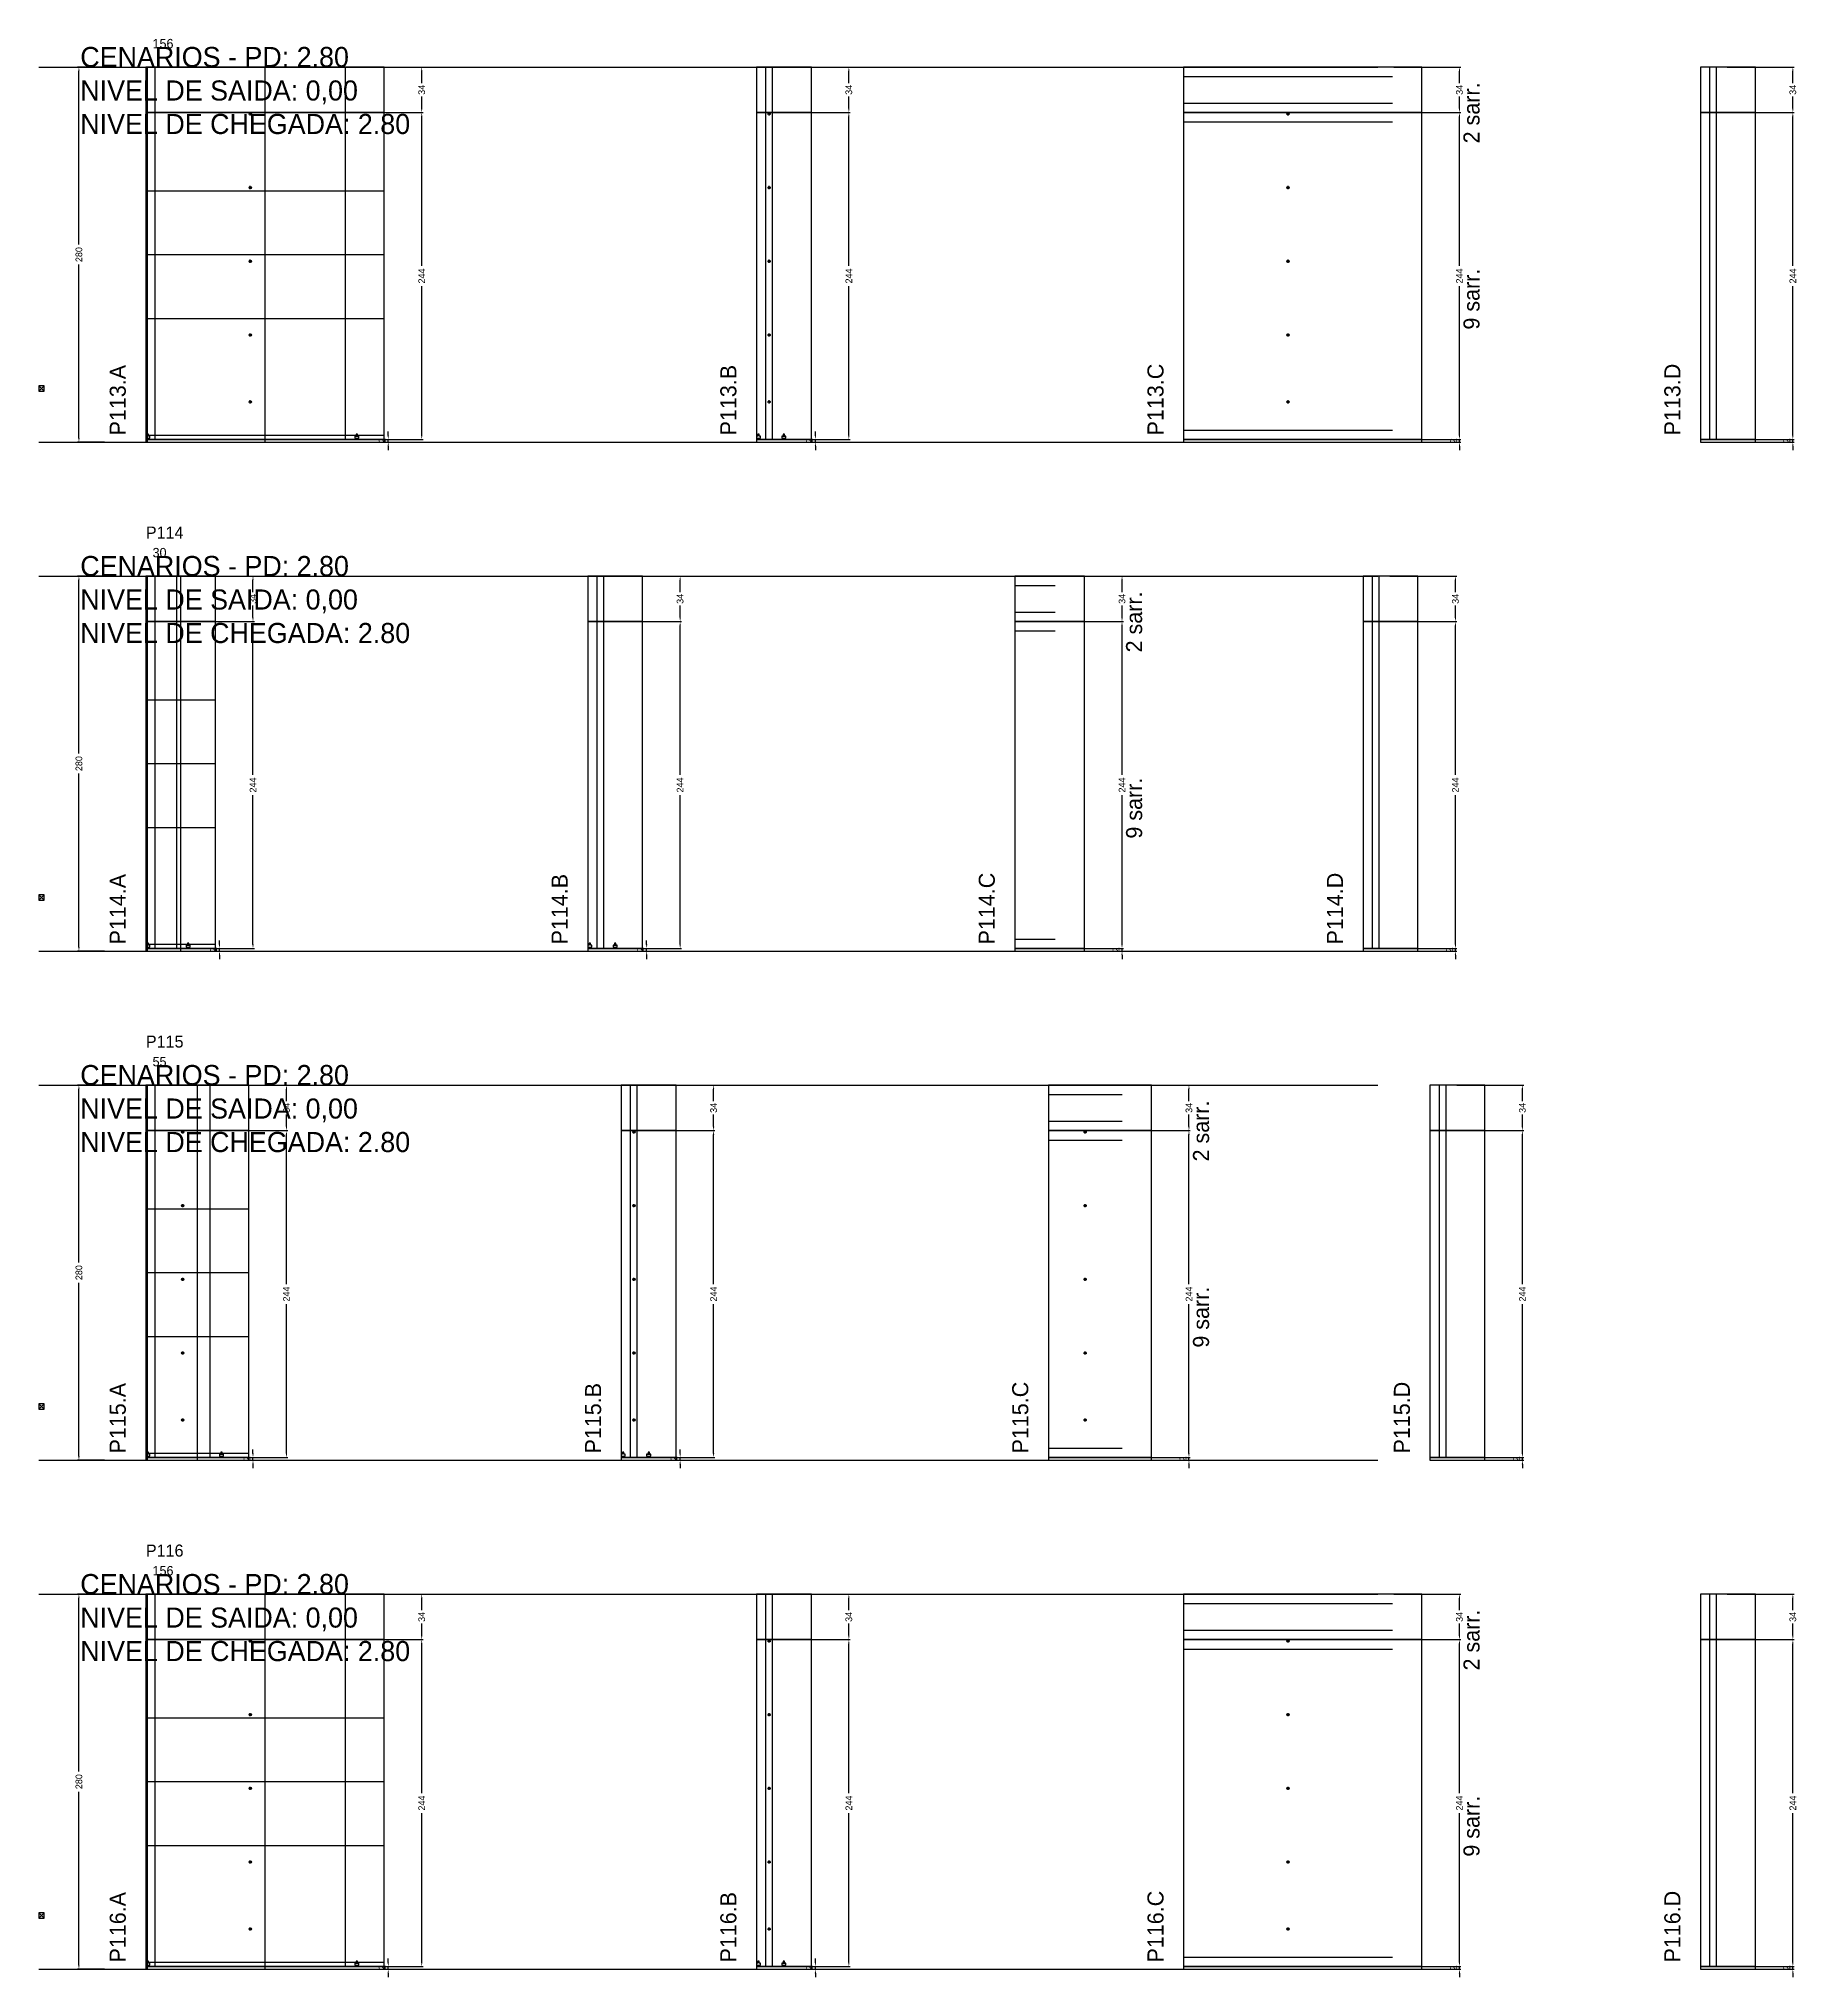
# Model space of a CAD drawing. Header units: centimetres. Extents: x -8500 to 4118, y -39526 to 295.
# Drawn here: x -7000 to -5687, y -29646 to -28199 of the extents above; entities that cross this region are included whole.
import ezdxf

# ---------------------------------------------------------------- set-up
doc = ezdxf.new("R2010")
doc.units = ezdxf.units.CM
doc.linetypes.add('DASHED', pattern=[2, -2])
for name, color, linetype in [('CHAPA', 140, 'Continuous'), ('COTA', 241, 'Continuous'), ('COTAS FURACAO', 16, 'Continuous'), ('Madeira', 30, 'Continuous'), ('MEIO_PONT', 160, 'Continuous'), ('NOMENCLATURA', 7, 'Continuous'), ('Nível', 160, 'Continuous'), ('Painéis', 200, 'Continuous'), ('Perfil Metálico', 150, 'Continuous'), ('SARR_2.2x7', 40, 'Continuous'), ('SARRAFO DE PRESSAO', 200, 'Continuous'), ('texto', 7, 'Continuous'), ('TEXTO_GERAL', 7, 'Continuous')]:
    doc.layers.add(name, color=color, linetype=linetype)
doc.dimstyles.new('PAINEL-NOVA', dxfattribs={"dimtxt": 5, "dimasz": 3, "dimexe": 1, "dimexo": 1, "dimgap": 1, "dimtad": 1, "dimcen": 2.5, "dimazin": 3, "dimtfac": 1, "dimtmove": 0, "dimatfit": 3})

# ---------------------------------------------------------------- blocks, each defined once
blk = doc.blocks.new('_CLOSEDFILLED')
at = {"color": 0, "linetype": 'BYBLOCK'}
blk.add_solid([(-1, 0.16), (0, 0), (-1, -0.16)], dxfattribs=at)
blk = doc.blocks.new('*D1925')
for p, q in [((-6951, -28220), (-6971, -28220)), ((-6970, -28352.5), (-6970, -28223)), ((-6970, -28497), (-6970, -28367.5)), ((-6951, -28500), (-6971, -28500))]:
    blk.add_line(p, q)
at = {"layer": 'Defpoints'}
for p in [(-6950, -28220), (-6970, -28500), (-6950, -28500)]:
    blk.add_point(p, dxfattribs=at)
at = {"layer": 'COTA', "xscale": 3, "yscale": 3}
for p, rotation in [((-6970, -28220), 90), ((-6970, -28500), 270)]:
    blk.add_blockref('_CLOSEDFILLED', p, dxfattribs=dict(at, rotation=rotation))
at = {"layer": 'COTA', "insert": (-6970, -28360), "char_height": 5, "attachment_point": 5, "rotation": 90}
blk.add_mtext('280', dxfattribs=at)
blk = doc.blocks.new('MULDURA')
at = {"layer": 'Paineis'}
for p, q in [((0, 0), (4, 4)), ((4, 0), (0, 4))]:
    blk.add_line(p, q, dxfattribs=at)
blk.add_lwpolyline([(0, 0), (4, 0), (4, 4), (0, 4)], close=True, dxfattribs=at)
blk = doc.blocks.new('*D1927')
for p, q in [((-6763, -28254), (-6713, -28254)), ((-6714, -28368.5), (-6714, -28257)), ((-6714, -28495), (-6714, -28383.5)), ((-6763, -28498), (-6713, -28498))]:
    blk.add_line(p, q)
at = {"layer": 'Defpoints'}
for p in [(-6764, -28254), (-6764, -28498), (-6714, -28498)]:
    blk.add_point(p, dxfattribs=at)
at = {"layer": 'COTA', "xscale": 3, "yscale": 3}
for p, rotation in [((-6714, -28254), 90), ((-6714, -28498), 270)]:
    blk.add_blockref('_CLOSEDFILLED', p, dxfattribs=dict(at, rotation=rotation))
at = {"layer": 'COTA', "insert": (-6714, -28376), "char_height": 5, "attachment_point": 5, "rotation": 90}
blk.add_mtext('244', dxfattribs=at)
blk = doc.blocks.new('*D1928')
for p, q in [((-6763, -28220), (-6713, -28220)), ((-6714, -28232), (-6714, -28223)), ((-6714, -28251), (-6714, -28242)), ((-6763, -28254), (-6713, -28254))]:
    blk.add_line(p, q)
at = {"layer": 'Defpoints'}
for p in [(-6764, -28220), (-6764, -28254), (-6714, -28254)]:
    blk.add_point(p, dxfattribs=at)
at = {"layer": 'COTA', "xscale": 3, "yscale": 3}
for p, rotation in [((-6714, -28220), 90), ((-6714, -28254), 270)]:
    blk.add_blockref('_CLOSEDFILLED', p, dxfattribs=dict(at, rotation=rotation))
at = {"layer": 'COTA', "insert": (-6714, -28237), "char_height": 5, "attachment_point": 5, "rotation": 90}
blk.add_mtext('34', dxfattribs=at)
blk = doc.blocks.new('SLIPTEE')
at = {"layer": 'Paineis'}
blk.add_lwpolyline([(0, 0), (3, 0), (3, 1.5), (2, 1.5), (2, 3), (1, 3), (1, 1.5), (0, 1.5)], close=True, dxfattribs=at)
blk = doc.blocks.new('SLIPTDD')
at = {"layer": 'Paineis'}
blk.add_line((0, 1.5), (3, 1.5), dxfattribs=at)
blk.add_lwpolyline([(0, 0), (3, 0), (3, 1.5), (2, 1.5), (2, 3), (1, 3), (1, 1.5), (0, 1.5)], close=True, dxfattribs=at)
blk = doc.blocks.new('furacao')
at = {"layer": 'COTAS FURACAO'}
for p, q in [((-1.2, 0), (1.2, 0)), ((0, -1.2), (0, 1.2))]:
    blk.add_line(p, q, dxfattribs=at)
blk.add_circle((0, 0), 0.8, dxfattribs=at)
blk = doc.blocks.new('*D1930')
for p, q in [((-6444, -28254), (-6394, -28254)), ((-6395, -28368.5), (-6395, -28257)), ((-6395, -28495), (-6395, -28383.5)), ((-6444, -28498), (-6394, -28498))]:
    blk.add_line(p, q)
at = {"layer": 'Defpoints'}
for p in [(-6445, -28254), (-6445, -28498), (-6395, -28498)]:
    blk.add_point(p, dxfattribs=at)
at = {"layer": 'COTA', "xscale": 3, "yscale": 3}
for p, rotation in [((-6395, -28254), 90), ((-6395, -28498), 270)]:
    blk.add_blockref('_CLOSEDFILLED', p, dxfattribs=dict(at, rotation=rotation))
at = {"layer": 'COTA', "insert": (-6395, -28376), "char_height": 5, "attachment_point": 5, "rotation": 90}
blk.add_mtext('244', dxfattribs=at)
blk = doc.blocks.new('*D1931')
for p, q in [((-6444, -28220), (-6394, -28220)), ((-6395, -28232), (-6395, -28223)), ((-6395, -28251), (-6395, -28242)), ((-6444, -28254), (-6394, -28254))]:
    blk.add_line(p, q)
at = {"layer": 'Defpoints'}
for p in [(-6445, -28220), (-6445, -28254), (-6395, -28254)]:
    blk.add_point(p, dxfattribs=at)
at = {"layer": 'COTA', "xscale": 3, "yscale": 3}
for p, rotation in [((-6395, -28220), 90), ((-6395, -28254), 270)]:
    blk.add_blockref('_CLOSEDFILLED', p, dxfattribs=dict(at, rotation=rotation))
at = {"layer": 'COTA', "insert": (-6395, -28237), "char_height": 5, "attachment_point": 5, "rotation": 90}
blk.add_mtext('34', dxfattribs=at)
blk = doc.blocks.new('*D1933')
for p, q in [((-5988, -28254), (-5938, -28254)), ((-5939, -28368.5), (-5939, -28257)), ((-5939, -28495), (-5939, -28383.5)), ((-5988, -28498), (-5938, -28498))]:
    blk.add_line(p, q)
at = {"layer": 'Defpoints'}
for p in [(-5989, -28254), (-5989, -28498), (-5939, -28498)]:
    blk.add_point(p, dxfattribs=at)
at = {"layer": 'COTA', "xscale": 3, "yscale": 3}
for p, rotation in [((-5939, -28254), 90), ((-5939, -28498), 270)]:
    blk.add_blockref('_CLOSEDFILLED', p, dxfattribs=dict(at, rotation=rotation))
at = {"layer": 'COTA', "insert": (-5939, -28376), "char_height": 5, "attachment_point": 5, "rotation": 90}
blk.add_mtext('244', dxfattribs=at)
blk = doc.blocks.new('*D1934')
for p, q in [((-5988, -28220), (-5938, -28220)), ((-5939, -28232), (-5939, -28223)), ((-5939, -28251), (-5939, -28242)), ((-5988, -28254), (-5938, -28254))]:
    blk.add_line(p, q)
at = {"layer": 'Defpoints'}
for p in [(-5989, -28220), (-5989, -28254), (-5939, -28254)]:
    blk.add_point(p, dxfattribs=at)
at = {"layer": 'COTA', "xscale": 3, "yscale": 3}
for p, rotation in [((-5939, -28220), 90), ((-5939, -28254), 270)]:
    blk.add_blockref('_CLOSEDFILLED', p, dxfattribs=dict(at, rotation=rotation))
at = {"layer": 'COTA', "insert": (-5939, -28237), "char_height": 5, "attachment_point": 5, "rotation": 90}
blk.add_mtext('34', dxfattribs=at)
blk = doc.blocks.new('*D1936')
for p, q in [((-5739, -28254), (-5689, -28254)), ((-5690, -28368.5), (-5690, -28257)), ((-5690, -28495), (-5690, -28383.5)), ((-5739, -28498), (-5689, -28498))]:
    blk.add_line(p, q)
at = {"layer": 'Defpoints'}
for p in [(-5740, -28254), (-5740, -28498), (-5690, -28498)]:
    blk.add_point(p, dxfattribs=at)
at = {"layer": 'COTA', "xscale": 3, "yscale": 3}
for p, rotation in [((-5690, -28254), 90), ((-5690, -28498), 270)]:
    blk.add_blockref('_CLOSEDFILLED', p, dxfattribs=dict(at, rotation=rotation))
at = {"layer": 'COTA', "insert": (-5690, -28376), "char_height": 5, "attachment_point": 5, "rotation": 90}
blk.add_mtext('244', dxfattribs=at)
blk = doc.blocks.new('*D1937')
for p, q in [((-5739, -28220), (-5689, -28220)), ((-5690, -28232), (-5690, -28223)), ((-5690, -28251), (-5690, -28242)), ((-5739, -28254), (-5689, -28254))]:
    blk.add_line(p, q)
at = {"layer": 'Defpoints'}
for p in [(-5740, -28220), (-5740, -28254), (-5690, -28254)]:
    blk.add_point(p, dxfattribs=at)
at = {"layer": 'COTA', "xscale": 3, "yscale": 3}
for p, rotation in [((-5690, -28220), 90), ((-5690, -28254), 270)]:
    blk.add_blockref('_CLOSEDFILLED', p, dxfattribs=dict(at, rotation=rotation))
at = {"layer": 'COTA', "insert": (-5690, -28237), "char_height": 5, "attachment_point": 5, "rotation": 90}
blk.add_mtext('34', dxfattribs=at)
blk = doc.blocks.new('*D1951')
for p, q in [((-6951, -28600), (-6971, -28600)), ((-6970, -28732.5), (-6970, -28603)), ((-6970, -28877), (-6970, -28747.5)), ((-6951, -28880), (-6971, -28880))]:
    blk.add_line(p, q)
at = {"layer": 'Defpoints'}
for p in [(-6950, -28600), (-6970, -28880), (-6950, -28880)]:
    blk.add_point(p, dxfattribs=at)
at = {"layer": 'COTA', "xscale": 3, "yscale": 3}
for p, rotation in [((-6970, -28600), 90), ((-6970, -28880), 270)]:
    blk.add_blockref('_CLOSEDFILLED', p, dxfattribs=dict(at, rotation=rotation))
at = {"layer": 'COTA', "insert": (-6970, -28740), "char_height": 5, "attachment_point": 5, "rotation": 90}
blk.add_mtext('280', dxfattribs=at)
blk = doc.blocks.new('*D1953')
for p, q in [((-6889, -28634), (-6839, -28634)), ((-6840, -28748.5), (-6840, -28637)), ((-6840, -28875), (-6840, -28763.5)), ((-6889, -28878), (-6839, -28878))]:
    blk.add_line(p, q)
at = {"layer": 'Defpoints'}
for p in [(-6890, -28634), (-6890, -28878), (-6840, -28878)]:
    blk.add_point(p, dxfattribs=at)
at = {"layer": 'COTA', "xscale": 3, "yscale": 3}
for p, rotation in [((-6840, -28634), 90), ((-6840, -28878), 270)]:
    blk.add_blockref('_CLOSEDFILLED', p, dxfattribs=dict(at, rotation=rotation))
at = {"layer": 'COTA', "insert": (-6840, -28756), "char_height": 5, "attachment_point": 5, "rotation": 90}
blk.add_mtext('244', dxfattribs=at)
blk = doc.blocks.new('*D1954')
for p, q in [((-6889, -28600), (-6839, -28600)), ((-6840, -28612), (-6840, -28603)), ((-6840, -28631), (-6840, -28622)), ((-6889, -28634), (-6839, -28634))]:
    blk.add_line(p, q)
at = {"layer": 'Defpoints'}
for p in [(-6890, -28600), (-6890, -28634), (-6840, -28634)]:
    blk.add_point(p, dxfattribs=at)
at = {"layer": 'COTA', "xscale": 3, "yscale": 3}
for p, rotation in [((-6840, -28600), 90), ((-6840, -28634), 270)]:
    blk.add_blockref('_CLOSEDFILLED', p, dxfattribs=dict(at, rotation=rotation))
at = {"layer": 'COTA', "insert": (-6840, -28617), "char_height": 5, "attachment_point": 5, "rotation": 90}
blk.add_mtext('34', dxfattribs=at)
blk = doc.blocks.new('*D1956')
for p, q in [((-6570, -28634), (-6520, -28634)), ((-6521, -28748.5), (-6521, -28637)), ((-6521, -28875), (-6521, -28763.5)), ((-6570, -28878), (-6520, -28878))]:
    blk.add_line(p, q)
at = {"layer": 'Defpoints'}
for p in [(-6571, -28634), (-6571, -28878), (-6521, -28878)]:
    blk.add_point(p, dxfattribs=at)
at = {"layer": 'COTA', "xscale": 3, "yscale": 3}
for p, rotation in [((-6521, -28634), 90), ((-6521, -28878), 270)]:
    blk.add_blockref('_CLOSEDFILLED', p, dxfattribs=dict(at, rotation=rotation))
at = {"layer": 'COTA', "insert": (-6521, -28756), "char_height": 5, "attachment_point": 5, "rotation": 90}
blk.add_mtext('244', dxfattribs=at)
blk = doc.blocks.new('*D1957')
for p, q in [((-6570, -28600), (-6520, -28600)), ((-6521, -28612), (-6521, -28603)), ((-6521, -28631), (-6521, -28622)), ((-6570, -28634), (-6520, -28634))]:
    blk.add_line(p, q)
at = {"layer": 'Defpoints'}
for p in [(-6571, -28600), (-6571, -28634), (-6521, -28634)]:
    blk.add_point(p, dxfattribs=at)
at = {"layer": 'COTA', "xscale": 3, "yscale": 3}
for p, rotation in [((-6521, -28600), 90), ((-6521, -28634), 270)]:
    blk.add_blockref('_CLOSEDFILLED', p, dxfattribs=dict(at, rotation=rotation))
at = {"layer": 'COTA', "insert": (-6521, -28617), "char_height": 5, "attachment_point": 5, "rotation": 90}
blk.add_mtext('34', dxfattribs=at)
blk = doc.blocks.new('*D1959')
for p, q in [((-6240, -28634), (-6190, -28634)), ((-6191, -28748.5), (-6191, -28637)), ((-6191, -28875), (-6191, -28763.5)), ((-6240, -28878), (-6190, -28878))]:
    blk.add_line(p, q)
at = {"layer": 'Defpoints'}
for p in [(-6241, -28634), (-6241, -28878), (-6191, -28878)]:
    blk.add_point(p, dxfattribs=at)
at = {"layer": 'COTA', "xscale": 3, "yscale": 3}
for p, rotation in [((-6191, -28634), 90), ((-6191, -28878), 270)]:
    blk.add_blockref('_CLOSEDFILLED', p, dxfattribs=dict(at, rotation=rotation))
at = {"layer": 'COTA', "insert": (-6191, -28756), "char_height": 5, "attachment_point": 5, "rotation": 90}
blk.add_mtext('244', dxfattribs=at)
blk = doc.blocks.new('*D1960')
for p, q in [((-6240, -28600), (-6190, -28600)), ((-6191, -28612), (-6191, -28603)), ((-6191, -28631), (-6191, -28622)), ((-6240, -28634), (-6190, -28634))]:
    blk.add_line(p, q)
at = {"layer": 'Defpoints'}
for p in [(-6241, -28600), (-6241, -28634), (-6191, -28634)]:
    blk.add_point(p, dxfattribs=at)
at = {"layer": 'COTA', "xscale": 3, "yscale": 3}
for p, rotation in [((-6191, -28600), 90), ((-6191, -28634), 270)]:
    blk.add_blockref('_CLOSEDFILLED', p, dxfattribs=dict(at, rotation=rotation))
at = {"layer": 'COTA', "insert": (-6191, -28617), "char_height": 5, "attachment_point": 5, "rotation": 90}
blk.add_mtext('34', dxfattribs=at)
blk = doc.blocks.new('*D1962')
for p, q in [((-5991, -28634), (-5941, -28634)), ((-5942, -28748.5), (-5942, -28637)), ((-5942, -28875), (-5942, -28763.5)), ((-5991, -28878), (-5941, -28878))]:
    blk.add_line(p, q)
at = {"layer": 'Defpoints'}
for p in [(-5992, -28634), (-5992, -28878), (-5942, -28878)]:
    blk.add_point(p, dxfattribs=at)
at = {"layer": 'COTA', "xscale": 3, "yscale": 3}
for p, rotation in [((-5942, -28634), 90), ((-5942, -28878), 270)]:
    blk.add_blockref('_CLOSEDFILLED', p, dxfattribs=dict(at, rotation=rotation))
at = {"layer": 'COTA', "insert": (-5942, -28756), "char_height": 5, "attachment_point": 5, "rotation": 90}
blk.add_mtext('244', dxfattribs=at)
blk = doc.blocks.new('*D1963')
for p, q in [((-5991, -28600), (-5941, -28600)), ((-5942, -28612), (-5942, -28603)), ((-5942, -28631), (-5942, -28622)), ((-5991, -28634), (-5941, -28634))]:
    blk.add_line(p, q)
at = {"layer": 'Defpoints'}
for p in [(-5992, -28600), (-5992, -28634), (-5942, -28634)]:
    blk.add_point(p, dxfattribs=at)
at = {"layer": 'COTA', "xscale": 3, "yscale": 3}
for p, rotation in [((-5942, -28600), 90), ((-5942, -28634), 270)]:
    blk.add_blockref('_CLOSEDFILLED', p, dxfattribs=dict(at, rotation=rotation))
at = {"layer": 'COTA', "insert": (-5942, -28617), "char_height": 5, "attachment_point": 5, "rotation": 90}
blk.add_mtext('34', dxfattribs=at)
blk = doc.blocks.new('*D1977')
for p, q in [((-6951, -28980), (-6971, -28980)), ((-6970, -29112.5), (-6970, -28983)), ((-6970, -29257), (-6970, -29127.5)), ((-6951, -29260), (-6971, -29260))]:
    blk.add_line(p, q)
at = {"layer": 'Defpoints'}
for p in [(-6950, -28980), (-6970, -29260), (-6950, -29260)]:
    blk.add_point(p, dxfattribs=at)
at = {"layer": 'COTA', "xscale": 3, "yscale": 3}
for p, rotation in [((-6970, -28980), 90), ((-6970, -29260), 270)]:
    blk.add_blockref('_CLOSEDFILLED', p, dxfattribs=dict(at, rotation=rotation))
at = {"layer": 'COTA', "insert": (-6970, -29120), "char_height": 5, "attachment_point": 5, "rotation": 90}
blk.add_mtext('280', dxfattribs=at)
blk = doc.blocks.new('*D1979')
for p, q in [((-6864, -29014), (-6814, -29014)), ((-6815, -29128.5), (-6815, -29017)), ((-6815, -29255), (-6815, -29143.5)), ((-6864, -29258), (-6814, -29258))]:
    blk.add_line(p, q)
at = {"layer": 'Defpoints'}
for p in [(-6865, -29014), (-6865, -29258), (-6815, -29258)]:
    blk.add_point(p, dxfattribs=at)
at = {"layer": 'COTA', "xscale": 3, "yscale": 3}
for p, rotation in [((-6815, -29014), 90), ((-6815, -29258), 270)]:
    blk.add_blockref('_CLOSEDFILLED', p, dxfattribs=dict(at, rotation=rotation))
at = {"layer": 'COTA', "insert": (-6815, -29136), "char_height": 5, "attachment_point": 5, "rotation": 90}
blk.add_mtext('244', dxfattribs=at)
blk = doc.blocks.new('*D1980')
for p, q in [((-6864, -28980), (-6814, -28980)), ((-6815, -28992), (-6815, -28983)), ((-6864, -29014), (-6814, -29014)), ((-6815, -29011), (-6815, -29002))]:
    blk.add_line(p, q)
at = {"layer": 'Defpoints'}
for p in [(-6865, -28980), (-6865, -29014), (-6815, -29014)]:
    blk.add_point(p, dxfattribs=at)
at = {"layer": 'COTA', "xscale": 3, "yscale": 3}
for p, rotation in [((-6815, -28980), 90), ((-6815, -29014), 270)]:
    blk.add_blockref('_CLOSEDFILLED', p, dxfattribs=dict(at, rotation=rotation))
at = {"layer": 'COTA', "insert": (-6815, -28997), "char_height": 5, "attachment_point": 5, "rotation": 90}
blk.add_mtext('34', dxfattribs=at)
blk = doc.blocks.new('*D1982')
for p, q in [((-6545, -29014), (-6495, -29014)), ((-6496, -29128.5), (-6496, -29017)), ((-6496, -29255), (-6496, -29143.5)), ((-6545, -29258), (-6495, -29258))]:
    blk.add_line(p, q)
at = {"layer": 'Defpoints'}
for p in [(-6546, -29014), (-6546, -29258), (-6496, -29258)]:
    blk.add_point(p, dxfattribs=at)
at = {"layer": 'COTA', "xscale": 3, "yscale": 3}
for p, rotation in [((-6496, -29014), 90), ((-6496, -29258), 270)]:
    blk.add_blockref('_CLOSEDFILLED', p, dxfattribs=dict(at, rotation=rotation))
at = {"layer": 'COTA', "insert": (-6496, -29136), "char_height": 5, "attachment_point": 5, "rotation": 90}
blk.add_mtext('244', dxfattribs=at)
blk = doc.blocks.new('*D1983')
for p, q in [((-6545, -28980), (-6495, -28980)), ((-6496, -28992), (-6496, -28983)), ((-6545, -29014), (-6495, -29014)), ((-6496, -29011), (-6496, -29002))]:
    blk.add_line(p, q)
at = {"layer": 'Defpoints'}
for p in [(-6546, -28980), (-6546, -29014), (-6496, -29014)]:
    blk.add_point(p, dxfattribs=at)
at = {"layer": 'COTA', "xscale": 3, "yscale": 3}
for p, rotation in [((-6496, -28980), 90), ((-6496, -29014), 270)]:
    blk.add_blockref('_CLOSEDFILLED', p, dxfattribs=dict(at, rotation=rotation))
at = {"layer": 'COTA', "insert": (-6496, -28997), "char_height": 5, "attachment_point": 5, "rotation": 90}
blk.add_mtext('34', dxfattribs=at)
blk = doc.blocks.new('*D1985')
for p, q in [((-6190, -29014), (-6140, -29014)), ((-6141, -29128.5), (-6141, -29017)), ((-6141, -29255), (-6141, -29143.5)), ((-6190, -29258), (-6140, -29258))]:
    blk.add_line(p, q)
at = {"layer": 'Defpoints'}
for p in [(-6191, -29014), (-6191, -29258), (-6141, -29258)]:
    blk.add_point(p, dxfattribs=at)
at = {"layer": 'COTA', "xscale": 3, "yscale": 3}
for p, rotation in [((-6141, -29014), 90), ((-6141, -29258), 270)]:
    blk.add_blockref('_CLOSEDFILLED', p, dxfattribs=dict(at, rotation=rotation))
at = {"layer": 'COTA', "insert": (-6141, -29136), "char_height": 5, "attachment_point": 5, "rotation": 90}
blk.add_mtext('244', dxfattribs=at)
blk = doc.blocks.new('*D1986')
for p, q in [((-6190, -28980), (-6140, -28980)), ((-6141, -28992), (-6141, -28983)), ((-6190, -29014), (-6140, -29014)), ((-6141, -29011), (-6141, -29002))]:
    blk.add_line(p, q)
at = {"layer": 'Defpoints'}
for p in [(-6191, -28980), (-6191, -29014), (-6141, -29014)]:
    blk.add_point(p, dxfattribs=at)
at = {"layer": 'COTA', "xscale": 3, "yscale": 3}
for p, rotation in [((-6141, -28980), 90), ((-6141, -29014), 270)]:
    blk.add_blockref('_CLOSEDFILLED', p, dxfattribs=dict(at, rotation=rotation))
at = {"layer": 'COTA', "insert": (-6141, -28997), "char_height": 5, "attachment_point": 5, "rotation": 90}
blk.add_mtext('34', dxfattribs=at)
blk = doc.blocks.new('*D1988')
for p, q in [((-5941, -29014), (-5891, -29014)), ((-5892, -29128.5), (-5892, -29017)), ((-5892, -29255), (-5892, -29143.5)), ((-5941, -29258), (-5891, -29258))]:
    blk.add_line(p, q)
at = {"layer": 'Defpoints'}
for p in [(-5942, -29014), (-5942, -29258), (-5892, -29258)]:
    blk.add_point(p, dxfattribs=at)
at = {"layer": 'COTA', "xscale": 3, "yscale": 3}
for p, rotation in [((-5892, -29014), 90), ((-5892, -29258), 270)]:
    blk.add_blockref('_CLOSEDFILLED', p, dxfattribs=dict(at, rotation=rotation))
at = {"layer": 'COTA', "insert": (-5892, -29136), "char_height": 5, "attachment_point": 5, "rotation": 90}
blk.add_mtext('244', dxfattribs=at)
blk = doc.blocks.new('*D1989')
for p, q in [((-5941, -28980), (-5891, -28980)), ((-5892, -28992), (-5892, -28983)), ((-5941, -29014), (-5891, -29014)), ((-5892, -29011), (-5892, -29002))]:
    blk.add_line(p, q)
at = {"layer": 'Defpoints'}
for p in [(-5942, -28980), (-5942, -29014), (-5892, -29014)]:
    blk.add_point(p, dxfattribs=at)
at = {"layer": 'COTA', "xscale": 3, "yscale": 3}
for p, rotation in [((-5892, -28980), 90), ((-5892, -29014), 270)]:
    blk.add_blockref('_CLOSEDFILLED', p, dxfattribs=dict(at, rotation=rotation))
at = {"layer": 'COTA', "insert": (-5892, -28997), "char_height": 5, "attachment_point": 5, "rotation": 90}
blk.add_mtext('34', dxfattribs=at)
blk = doc.blocks.new('*D2003')
for p, q in [((-6951, -29360), (-6971, -29360)), ((-6970, -29492.5), (-6970, -29363)), ((-6970, -29637), (-6970, -29507.5)), ((-6951, -29640), (-6971, -29640))]:
    blk.add_line(p, q)
at = {"layer": 'Defpoints'}
for p in [(-6950, -29360), (-6970, -29640), (-6950, -29640)]:
    blk.add_point(p, dxfattribs=at)
at = {"layer": 'COTA', "xscale": 3, "yscale": 3}
for p, rotation in [((-6970, -29360), 90), ((-6970, -29640), 270)]:
    blk.add_blockref('_CLOSEDFILLED', p, dxfattribs=dict(at, rotation=rotation))
at = {"layer": 'COTA', "insert": (-6970, -29500), "char_height": 5, "attachment_point": 5, "rotation": 90}
blk.add_mtext('280', dxfattribs=at)
blk = doc.blocks.new('*D2005')
for p, q in [((-6763, -29394), (-6713, -29394)), ((-6714, -29508.5), (-6714, -29397)), ((-6714, -29635), (-6714, -29523.5)), ((-6763, -29638), (-6713, -29638))]:
    blk.add_line(p, q)
at = {"layer": 'Defpoints'}
for p in [(-6764, -29394), (-6764, -29638), (-6714, -29638)]:
    blk.add_point(p, dxfattribs=at)
at = {"layer": 'COTA', "xscale": 3, "yscale": 3}
for p, rotation in [((-6714, -29394), 90), ((-6714, -29638), 270)]:
    blk.add_blockref('_CLOSEDFILLED', p, dxfattribs=dict(at, rotation=rotation))
at = {"layer": 'COTA', "insert": (-6714, -29516), "char_height": 5, "attachment_point": 5, "rotation": 90}
blk.add_mtext('244', dxfattribs=at)
blk = doc.blocks.new('*D2006')
for p, q in [((-6763, -29360), (-6713, -29360)), ((-6714, -29372), (-6714, -29363)), ((-6714, -29391), (-6714, -29382)), ((-6763, -29394), (-6713, -29394))]:
    blk.add_line(p, q)
at = {"layer": 'Defpoints'}
for p in [(-6764, -29360), (-6764, -29394), (-6714, -29394)]:
    blk.add_point(p, dxfattribs=at)
at = {"layer": 'COTA', "xscale": 3, "yscale": 3}
for p, rotation in [((-6714, -29360), 90), ((-6714, -29394), 270)]:
    blk.add_blockref('_CLOSEDFILLED', p, dxfattribs=dict(at, rotation=rotation))
at = {"layer": 'COTA', "insert": (-6714, -29377), "char_height": 5, "attachment_point": 5, "rotation": 90}
blk.add_mtext('34', dxfattribs=at)
blk = doc.blocks.new('*D2008')
for p, q in [((-6444, -29394), (-6394, -29394)), ((-6395, -29508.5), (-6395, -29397)), ((-6395, -29635), (-6395, -29523.5)), ((-6444, -29638), (-6394, -29638))]:
    blk.add_line(p, q)
at = {"layer": 'Defpoints'}
for p in [(-6445, -29394), (-6445, -29638), (-6395, -29638)]:
    blk.add_point(p, dxfattribs=at)
at = {"layer": 'COTA', "xscale": 3, "yscale": 3}
for p, rotation in [((-6395, -29394), 90), ((-6395, -29638), 270)]:
    blk.add_blockref('_CLOSEDFILLED', p, dxfattribs=dict(at, rotation=rotation))
at = {"layer": 'COTA', "insert": (-6395, -29516), "char_height": 5, "attachment_point": 5, "rotation": 90}
blk.add_mtext('244', dxfattribs=at)
blk = doc.blocks.new('*D2009')
for p, q in [((-6444, -29360), (-6394, -29360)), ((-6395, -29372), (-6395, -29363)), ((-6395, -29391), (-6395, -29382)), ((-6444, -29394), (-6394, -29394))]:
    blk.add_line(p, q)
at = {"layer": 'Defpoints'}
for p in [(-6445, -29360), (-6445, -29394), (-6395, -29394)]:
    blk.add_point(p, dxfattribs=at)
at = {"layer": 'COTA', "xscale": 3, "yscale": 3}
for p, rotation in [((-6395, -29360), 90), ((-6395, -29394), 270)]:
    blk.add_blockref('_CLOSEDFILLED', p, dxfattribs=dict(at, rotation=rotation))
at = {"layer": 'COTA', "insert": (-6395, -29377), "char_height": 5, "attachment_point": 5, "rotation": 90}
blk.add_mtext('34', dxfattribs=at)
blk = doc.blocks.new('*D2011')
for p, q in [((-5988, -29394), (-5938, -29394)), ((-5939, -29508.5), (-5939, -29397)), ((-5939, -29635), (-5939, -29523.5)), ((-5988, -29638), (-5938, -29638))]:
    blk.add_line(p, q)
at = {"layer": 'Defpoints'}
for p in [(-5989, -29394), (-5989, -29638), (-5939, -29638)]:
    blk.add_point(p, dxfattribs=at)
at = {"layer": 'COTA', "xscale": 3, "yscale": 3}
for p, rotation in [((-5939, -29394), 90), ((-5939, -29638), 270)]:
    blk.add_blockref('_CLOSEDFILLED', p, dxfattribs=dict(at, rotation=rotation))
at = {"layer": 'COTA', "insert": (-5939, -29516), "char_height": 5, "attachment_point": 5, "rotation": 90}
blk.add_mtext('244', dxfattribs=at)
blk = doc.blocks.new('*D2012')
for p, q in [((-5988, -29360), (-5938, -29360)), ((-5939, -29372), (-5939, -29363)), ((-5939, -29391), (-5939, -29382)), ((-5988, -29394), (-5938, -29394))]:
    blk.add_line(p, q)
at = {"layer": 'Defpoints'}
for p in [(-5989, -29360), (-5989, -29394), (-5939, -29394)]:
    blk.add_point(p, dxfattribs=at)
at = {"layer": 'COTA', "xscale": 3, "yscale": 3}
for p, rotation in [((-5939, -29360), 90), ((-5939, -29394), 270)]:
    blk.add_blockref('_CLOSEDFILLED', p, dxfattribs=dict(at, rotation=rotation))
at = {"layer": 'COTA', "insert": (-5939, -29377), "char_height": 5, "attachment_point": 5, "rotation": 90}
blk.add_mtext('34', dxfattribs=at)
blk = doc.blocks.new('*D2014')
for p, q in [((-5739, -29394), (-5689, -29394)), ((-5690, -29508.5), (-5690, -29397)), ((-5690, -29635), (-5690, -29523.5)), ((-5739, -29638), (-5689, -29638))]:
    blk.add_line(p, q)
at = {"layer": 'Defpoints'}
for p in [(-5740, -29394), (-5740, -29638), (-5690, -29638)]:
    blk.add_point(p, dxfattribs=at)
at = {"layer": 'COTA', "xscale": 3, "yscale": 3}
for p, rotation in [((-5690, -29394), 90), ((-5690, -29638), 270)]:
    blk.add_blockref('_CLOSEDFILLED', p, dxfattribs=dict(at, rotation=rotation))
at = {"layer": 'COTA', "insert": (-5690, -29516), "char_height": 5, "attachment_point": 5, "rotation": 90}
blk.add_mtext('244', dxfattribs=at)
blk = doc.blocks.new('*D2015')
for p, q in [((-5739, -29360), (-5689, -29360)), ((-5690, -29372), (-5690, -29363)), ((-5690, -29391), (-5690, -29382)), ((-5739, -29394), (-5689, -29394))]:
    blk.add_line(p, q)
at = {"layer": 'Defpoints'}
for p in [(-5740, -29360), (-5740, -29394), (-5690, -29394)]:
    blk.add_point(p, dxfattribs=at)
at = {"layer": 'COTA', "xscale": 3, "yscale": 3}
for p, rotation in [((-5690, -29360), 90), ((-5690, -29394), 270)]:
    blk.add_blockref('_CLOSEDFILLED', p, dxfattribs=dict(at, rotation=rotation))
at = {"layer": 'COTA', "insert": (-5690, -29377), "char_height": 5, "attachment_point": 5, "rotation": 90}
blk.add_mtext('34', dxfattribs=at)

msp = doc.modelspace()

# ---------------------------------------------------------------- linework, layer by layer
at = {"layer": 'CHAPA'}
for points in [[(-6920, -28500), (-6918.8, -28500), (-6918.8, -28220), (-6920, -28220)], [(-6920, -28880), (-6918.8, -28880), (-6918.8, -28600), (-6920, -28600)], [(-6920, -29260), (-6918.8, -29260), (-6918.8, -28980), (-6920, -28980)], [(-6920, -29640), (-6918.8, -29640), (-6918.8, -29360), (-6920, -29360)]]:
    msp.add_lwpolyline(points, close=True, dxfattribs=at)
at = {"layer": 'Madeira'}
for points in [[(-6920, -28312.4), (-6742, -28312.4)], [(-6920, -28407.6), (-6742, -28407.6)], [(-6920, -28692.4), (-6868, -28692.4)], [(-6920, -28787.6), (-6868, -28787.6)], [(-6920, -29072.4), (-6843, -29072.4)], [(-6920, -29167.6), (-6843, -29167.6)], [(-6920, -29452.4), (-6742, -29452.4)], [(-6920, -29547.6), (-6742, -29547.6)]]:
    msp.add_lwpolyline(points, dxfattribs=at)
at = {"layer": 'MEIO_PONT'}
for points in [[(-6920, -28360), (-6742, -28360)], [(-6920, -28740), (-6868, -28740)], [(-6920, -29120), (-6843, -29120)], [(-6920, -29500), (-6742, -29500)]]:
    msp.add_lwpolyline(points, dxfattribs=at)
at = {"layer": 'Nível', "linetype": 'DASHED'}
for points in [[(-7000, -28220), (-6000, -28220)], [(-7000, -28500), (-6000, -28500)], [(-7000, -28600), (-6000, -28600)], [(-7000, -28880), (-6000, -28880)], [(-7000, -28980), (-6000, -28980)], [(-7000, -29260), (-6000, -29260)], [(-7000, -29360), (-6000, -29360)], [(-7000, -29640), (-6000, -29640)]]:
    msp.add_lwpolyline(points, dxfattribs=at)
at = {"layer": 'Painéis'}
for points in [[(-6920, -28254), (-6742, -28254), (-6742, -28220), (-6920, -28220)], [(-6920, -28500), (-6742, -28500), (-6742, -28220), (-6920, -28220)], [(-6464, -28254), (-6423, -28254), (-6423, -28220), (-6464, -28220)], [(-6145, -28254), (-5967, -28254), (-5967, -28220), (-6145, -28220)], [(-5759, -28254), (-5718, -28254), (-5718, -28220), (-5759, -28220)], [(-6920, -28498), (-6742, -28498), (-6742, -28254), (-6920, -28254)], [(-6464, -28498), (-6423, -28498), (-6423, -28254), (-6464, -28254)], [(-6145, -28498), (-5967, -28498), (-5967, -28254), (-6145, -28254)], [(-5759, -28498), (-5718, -28498), (-5718, -28254), (-5759, -28254)], [(-6920, -28500), (-6742, -28500), (-6742, -28498), (-6920, -28498)], [(-6464, -28500), (-6423, -28500), (-6423, -28498), (-6464, -28498)], [(-6145, -28500), (-5967, -28500), (-5967, -28498), (-6145, -28498)], [(-5759, -28500), (-5718, -28500), (-5718, -28498), (-5759, -28498)], [(-6920, -28634), (-6868, -28634), (-6868, -28600), (-6920, -28600)], [(-6920, -28880), (-6868, -28880), (-6868, -28600), (-6920, -28600)], [(-6590, -28634), (-6549, -28634), (-6549, -28600), (-6590, -28600)], [(-6271, -28634), (-6219, -28634), (-6219, -28600), (-6271, -28600)], [(-6011, -28634), (-5970, -28634), (-5970, -28600), (-6011, -28600)], [(-6920, -28878), (-6868, -28878), (-6868, -28634), (-6920, -28634)], [(-6590, -28878), (-6549, -28878), (-6549, -28634), (-6590, -28634)], [(-6271, -28878), (-6219, -28878), (-6219, -28634), (-6271, -28634)], [(-6011, -28878), (-5970, -28878), (-5970, -28634), (-6011, -28634)], [(-6920, -28880), (-6868, -28880), (-6868, -28878), (-6920, -28878)], [(-6590, -28880), (-6549, -28880), (-6549, -28878), (-6590, -28878)], [(-6271, -28880), (-6219, -28880), (-6219, -28878), (-6271, -28878)], [(-6011, -28880), (-5970, -28880), (-5970, -28878), (-6011, -28878)], [(-6920, -29014), (-6843, -29014), (-6843, -28980), (-6920, -28980)], [(-6920, -29260), (-6843, -29260), (-6843, -28980), (-6920, -28980)], [(-6565, -29014), (-6524, -29014), (-6524, -28980), (-6565, -28980)], [(-6246, -29014), (-6169, -29014), (-6169, -28980), (-6246, -28980)], [(-5961, -29014), (-5920, -29014), (-5920, -28980), (-5961, -28980)], [(-6920, -29258), (-6843, -29258), (-6843, -29014), (-6920, -29014)], [(-6565, -29258), (-6524, -29258), (-6524, -29014), (-6565, -29014)], [(-6246, -29258), (-6169, -29258), (-6169, -29014), (-6246, -29014)], [(-5961, -29258), (-5920, -29258), (-5920, -29014), (-5961, -29014)], [(-6920, -29260), (-6843, -29260), (-6843, -29258), (-6920, -29258)], [(-6565, -29260), (-6524, -29260), (-6524, -29258), (-6565, -29258)], [(-6246, -29260), (-6169, -29260), (-6169, -29258), (-6246, -29258)], [(-5961, -29260), (-5920, -29260), (-5920, -29258), (-5961, -29258)], [(-6920, -29394), (-6742, -29394), (-6742, -29360), (-6920, -29360)], [(-6920, -29640), (-6742, -29640), (-6742, -29360), (-6920, -29360)], [(-6464, -29394), (-6423, -29394), (-6423, -29360), (-6464, -29360)], [(-6145, -29394), (-5967, -29394), (-5967, -29360), (-6145, -29360)], [(-5759, -29394), (-5718, -29394), (-5718, -29360), (-5759, -29360)], [(-6920, -29638), (-6742, -29638), (-6742, -29394), (-6920, -29394)], [(-6464, -29638), (-6423, -29638), (-6423, -29394), (-6464, -29394)], [(-6145, -29638), (-5967, -29638), (-5967, -29394), (-6145, -29394)], [(-5759, -29638), (-5718, -29638), (-5718, -29394), (-5759, -29394)], [(-6920, -29640), (-6742, -29640), (-6742, -29638), (-6920, -29638)], [(-6464, -29640), (-6423, -29640), (-6423, -29638), (-6464, -29638)], [(-6145, -29640), (-5967, -29640), (-5967, -29638), (-6145, -29638)], [(-5759, -29640), (-5718, -29640), (-5718, -29638), (-5759, -29638)]]:
    msp.add_lwpolyline(points, close=True, dxfattribs=at)
at = {"layer": 'Perfil Metálico'}
for p, q in [((-6831, -28500), (-6831, -28220)), ((-6894, -28880), (-6894, -28600)), ((-6881.5, -29260), (-6881.5, -28980)), ((-6831, -29640), (-6831, -29360))]:
    msp.add_line(p, q, dxfattribs=at)
at = {"layer": 'SARR_2.2x7'}
for points in [[(-6913, -28254), (-6913, -28220)], [(-6771, -28254), (-6771, -28220)], [(-6457, -28254), (-6457, -28220)], [(-6452, -28254), (-6452, -28220)], [(-6145, -28227), (-5989, -28227)], [(-5752, -28254), (-5752, -28220)], [(-5747, -28254), (-5747, -28220)], [(-6145, -28247), (-5989, -28247)], [(-6145, -28261), (-5989, -28261)], [(-6145, -28491), (-5989, -28491)], [(-6913, -28634), (-6913, -28600)], [(-6897, -28634), (-6897, -28600)], [(-6583, -28634), (-6583, -28600)], [(-6578, -28634), (-6578, -28600)], [(-6271, -28607), (-6241, -28607)], [(-6004, -28634), (-6004, -28600)], [(-5999, -28634), (-5999, -28600)], [(-6271, -28627), (-6241, -28627)], [(-6271, -28641), (-6241, -28641)], [(-6271, -28871), (-6241, -28871)], [(-6913, -29014), (-6913, -28980)], [(-6872, -29014), (-6872, -28980)], [(-6558, -29014), (-6558, -28980)], [(-6553, -29014), (-6553, -28980)], [(-5954, -29014), (-5954, -28980)], [(-5949, -29014), (-5949, -28980)], [(-6246, -28987), (-6191, -28987)], [(-6246, -29007), (-6191, -29007)], [(-6246, -29021), (-6191, -29021)], [(-6246, -29251), (-6191, -29251)], [(-6913, -29394), (-6913, -29360)], [(-6771, -29394), (-6771, -29360)], [(-6457, -29394), (-6457, -29360)], [(-6452, -29394), (-6452, -29360)], [(-5752, -29394), (-5752, -29360)], [(-5747, -29394), (-5747, -29360)], [(-6145, -29367), (-5989, -29367)], [(-6145, -29387), (-5989, -29387)], [(-6145, -29401), (-5989, -29401)], [(-6145, -29631), (-5989, -29631)]]:
    msp.add_lwpolyline(points, dxfattribs=at)
at = {"layer": 'SARR_2.2x7', "linetype": 'DASHED'}
for points in [[(-6913, -28498), (-6913, -28254)], [(-6771, -28498), (-6771, -28254)], [(-6457, -28498), (-6457, -28254)], [(-6452, -28498), (-6452, -28254)], [(-5752, -28498), (-5752, -28254)], [(-5747, -28498), (-5747, -28254)], [(-6913, -28878), (-6913, -28634)], [(-6897, -28878), (-6897, -28634)], [(-6583, -28878), (-6583, -28634)], [(-6578, -28878), (-6578, -28634)], [(-6004, -28878), (-6004, -28634)], [(-5999, -28878), (-5999, -28634)], [(-6913, -29258), (-6913, -29014)], [(-6872, -29258), (-6872, -29014)], [(-6558, -29258), (-6558, -29014)], [(-6553, -29258), (-6553, -29014)], [(-5954, -29258), (-5954, -29014)], [(-5949, -29258), (-5949, -29014)], [(-6913, -29638), (-6913, -29394)], [(-6771, -29638), (-6771, -29394)], [(-6457, -29638), (-6457, -29394)], [(-6452, -29638), (-6452, -29394)], [(-5752, -29638), (-5752, -29394)], [(-5747, -29638), (-5747, -29394)]]:
    msp.add_lwpolyline(points, dxfattribs=at)
at = {"layer": 'SARRAFO DE PRESSAO'}
for points in [[(-6920, -28500), (-6742, -28500), (-6742, -28495), (-6920, -28495)], [(-6920, -28880), (-6868, -28880), (-6868, -28875), (-6920, -28875)], [(-6920, -29260), (-6843, -29260), (-6843, -29255), (-6920, -29255)], [(-6920, -29640), (-6742, -29640), (-6742, -29635), (-6920, -29635)]]:
    msp.add_lwpolyline(points, close=True, dxfattribs=at)

# ---------------------------------------------------------------- block references
at = {"layer": 'COTA'}
for name, p in [('furacao', (-6842, -28255)), ('furacao', (-6454.5, -28255)), ('furacao', (-6067, -28255)), ('furacao', (-6842, -28310)), ('furacao', (-6454.5, -28310)), ('furacao', (-6067, -28310)), ('furacao', (-6842, -28365)), ('furacao', (-6454.5, -28365)), ('furacao', (-6067, -28365)), ('furacao', (-6842, -28420)), ('furacao', (-6454.5, -28420)), ('furacao', (-6067, -28420)), ('MULDURA', (-7000, -28462)), ('furacao', (-6842, -28470)), ('furacao', (-6454.5, -28470)), ('furacao', (-6067, -28470)), ('SLIPTEE', (-6920, -28497)), ('SLIPTDD', (-6764, -28497)), ('SLIPTEE', (-6464, -28497)), ('SLIPTDD', (-6445, -28497)), ('MULDURA', (-7000, -28842)), ('SLIPTEE', (-6920, -28877)), ('SLIPTDD', (-6890, -28877)), ('SLIPTEE', (-6590, -28877)), ('SLIPTDD', (-6571, -28877)), ('furacao', (-6892.5, -29015)), ('furacao', (-6555.5, -29015)), ('furacao', (-6218.5, -29015)), ('furacao', (-6892.5, -29070)), ('furacao', (-6555.5, -29070)), ('furacao', (-6218.5, -29070)), ('furacao', (-6892.5, -29125)), ('furacao', (-6555.5, -29125)), ('furacao', (-6218.5, -29125)), ('furacao', (-6892.5, -29180)), ('furacao', (-6555.5, -29180)), ('furacao', (-6218.5, -29180)), ('MULDURA', (-7000, -29222)), ('furacao', (-6892.5, -29230)), ('furacao', (-6555.5, -29230)), ('furacao', (-6218.5, -29230)), ('SLIPTEE', (-6920, -29257)), ('SLIPTDD', (-6865, -29257)), ('SLIPTEE', (-6565, -29257)), ('SLIPTDD', (-6546, -29257)), ('furacao', (-6842, -29395)), ('furacao', (-6454.5, -29395)), ('furacao', (-6067, -29395)), ('furacao', (-6842, -29450)), ('furacao', (-6454.5, -29450)), ('furacao', (-6067, -29450)), ('furacao', (-6842, -29505)), ('furacao', (-6454.5, -29505)), ('furacao', (-6067, -29505)), ('furacao', (-6842, -29560)), ('furacao', (-6454.5, -29560)), ('furacao', (-6067, -29560)), ('MULDURA', (-7000, -29602)), ('furacao', (-6842, -29610)), ('furacao', (-6454.5, -29610)), ('furacao', (-6067, -29610)), ('SLIPTEE', (-6920, -29637)), ('SLIPTDD', (-6764, -29637)), ('SLIPTEE', (-6464, -29637)), ('SLIPTDD', (-6445, -29637))]:
    msp.add_blockref(name, p, dxfattribs=at)

# ---------------------------------------------------------------- texts
at = {"layer": 'NOMENCLATURA'}
for s, p in [('CENARIOS - PD: 2.80', (-6969, -28220)), ('NIVEL DE SAIDA: 0,00', (-6969, -28245)), ('NIVEL DE CHEGADA: 2.80', (-6969, -28270)), ('CENARIOS - PD: 2.80', (-6969, -28600)), ('NIVEL DE SAIDA: 0,00', (-6969, -28625)), ('NIVEL DE CHEGADA: 2.80', (-6969, -28650)), ('CENARIOS - PD: 2.80', (-6969, -28980)), ('NIVEL DE SAIDA: 0,00', (-6969, -29005)), ('NIVEL DE CHEGADA: 2.80', (-6969, -29030)), ('CENARIOS - PD: 2.80', (-6969, -29360)), ('NIVEL DE SAIDA: 0,00', (-6969, -29385)), ('NIVEL DE CHEGADA: 2.80', (-6969, -29410))]:
    msp.add_text(s, height=15, dxfattribs=at).set_placement(p)
for s, p in [('2 sarr.', (-5924, -28277)), ('9 sarr.', (-5924, -28416)), ('P113.A', (-6935, -28495)), ('P113.B', (-6479, -28495)), ('P113.C', (-6160, -28495)), ('P113.D', (-5774, -28495)), ('2 sarr.', (-6176, -28657)), ('9 sarr.', (-6176, -28796)), ('P114.A', (-6935, -28875)), ('P114.B', (-6605, -28875)), ('P114.C', (-6286, -28875)), ('P114.D', (-6026, -28875)), ('2 sarr.', (-6126, -29037)), ('9 sarr.', (-6126, -29176)), ('P115.A', (-6935, -29255)), ('P115.C', (-6261, -29255)), ('P115.D', (-5976, -29255)), ('P115.B', (-6580, -29255)), ('2 sarr.', (-5924, -29417)), ('9 sarr.', (-5924, -29556)), ('P116.A', (-6935, -29635)), ('P116.B', (-6479, -29635)), ('P116.C', (-6160, -29635)), ('P116.D', (-5774, -29635))]:
    msp.add_text(s, height=12, rotation=90, dxfattribs=at).set_placement(p)
at = {"layer": 'texto'}
for s, p in [('156', (-6915, -28206)), ('30', (-6915, -28586)), ('55', (-6915, -28966)), ('156', (-6915, -29346))]:
    msp.add_text(s, height=7, dxfattribs=at).set_placement(p)
at = {"layer": 'TEXTO_GERAL'}
for s, p in [('P114', (-6920, -28572)), ('P115', (-6920, -28952)), ('P116', (-6920, -29332))]:
    msp.add_text(s, height=9, dxfattribs=at).set_placement(p)

# ---------------------------------------------------------------- dimensions: what is measured, and where the dimension line sits
at = {"layer": 'COTA'}
for base, p1, p2, picture, middle in [((-6970, -28500), (-6950, -28500), (-6950, -28220), '*D1925', (-6970, -28360)), ((-6714, -28254), (-6764, -28254), (-6764, -28220), '*D1928', (-6714, -28237)), ((-6395, -28254), (-6445, -28254), (-6445, -28220), '*D1931', (-6395, -28237)), ((-5939, -28254), (-5989, -28254), (-5989, -28220), '*D1934', (-5939, -28237)), ((-5690, -28254), (-5740, -28254), (-5740, -28220), '*D1937', (-5690, -28237)), ((-6714, -28498), (-6764, -28498), (-6764, -28254), '*D1927', (-6714, -28376)), ((-6395, -28498), (-6445, -28498), (-6445, -28254), '*D1930', (-6395, -28376)), ((-5939, -28498), (-5989, -28498), (-5989, -28254), '*D1933', (-5939, -28376)), ((-5690, -28498), (-5740, -28498), (-5740, -28254), '*D1936', (-5690, -28376)), ((-6970, -28880), (-6950, -28880), (-6950, -28600), '*D1951', (-6970, -28740)), ((-6840, -28634), (-6890, -28634), (-6890, -28600), '*D1954', (-6840, -28617)), ((-6521, -28634), (-6571, -28634), (-6571, -28600), '*D1957', (-6521, -28617)), ((-6191, -28634), (-6241, -28634), (-6241, -28600), '*D1960', (-6191, -28617)), ((-5942, -28634), (-5992, -28634), (-5992, -28600), '*D1963', (-5942, -28617)), ((-6840, -28878), (-6890, -28878), (-6890, -28634), '*D1953', (-6840, -28756)), ((-6521, -28878), (-6571, -28878), (-6571, -28634), '*D1956', (-6521, -28756)), ((-6191, -28878), (-6241, -28878), (-6241, -28634), '*D1959', (-6191, -28756)), ((-5942, -28878), (-5992, -28878), (-5992, -28634), '*D1962', (-5942, -28756)), ((-6970, -29260), (-6950, -29260), (-6950, -28980), '*D1977', (-6970, -29120)), ((-6815, -29014), (-6865, -29014), (-6865, -28980), '*D1980', (-6815, -28997)), ((-6496, -29014), (-6546, -29014), (-6546, -28980), '*D1983', (-6496, -28997)), ((-6141, -29014), (-6191, -29014), (-6191, -28980), '*D1986', (-6141, -28997)), ((-5892, -29014), (-5942, -29014), (-5942, -28980), '*D1989', (-5892, -28997)), ((-6815, -29258), (-6865, -29258), (-6865, -29014), '*D1979', (-6815, -29136)), ((-6496, -29258), (-6546, -29258), (-6546, -29014), '*D1982', (-6496, -29136)), ((-6141, -29258), (-6191, -29258), (-6191, -29014), '*D1985', (-6141, -29136)), ((-5892, -29258), (-5942, -29258), (-5942, -29014), '*D1988', (-5892, -29136)), ((-6970, -29640), (-6950, -29640), (-6950, -29360), '*D2003', (-6970, -29500)), ((-6714, -29394), (-6764, -29394), (-6764, -29360), '*D2006', (-6714, -29377)), ((-6395, -29394), (-6445, -29394), (-6445, -29360), '*D2009', (-6395, -29377)), ((-5939, -29394), (-5989, -29394), (-5989, -29360), '*D2012', (-5939, -29377)), ((-5690, -29394), (-5740, -29394), (-5740, -29360), '*D2015', (-5690, -29377)), ((-6714, -29638), (-6764, -29638), (-6764, -29394), '*D2005', (-6714, -29516)), ((-6395, -29638), (-6445, -29638), (-6445, -29394), '*D2008', (-6395, -29516)), ((-5939, -29638), (-5989, -29638), (-5989, -29394), '*D2011', (-5939, -29516)), ((-5690, -29638), (-5740, -29638), (-5740, -29394), '*D2014', (-5690, -29516))]:
    dim = msp.add_linear_dim(base=base, p1=p1, p2=p2, angle=90, dimstyle='PAINEL-NOVA', dxfattribs=at)
    dim.commit()
    dim.dimension.update_dxf_attribs({"geometry": picture, "text_midpoint": middle})
for base, p1, p2 in [((-6739, -28500), (-6764, -28500), (-6764, -28498)), ((-6420, -28500), (-6445, -28500), (-6445, -28498)), ((-5939, -28500), (-5989, -28500), (-5989, -28498)), ((-5690, -28500), (-5740, -28500), (-5740, -28498)), ((-6865, -28880), (-6890, -28880), (-6890, -28878)), ((-6546, -28880), (-6571, -28880), (-6571, -28878)), ((-6191, -28880), (-6241, -28880), (-6241, -28878)), ((-5942, -28880), (-5992, -28880), (-5992, -28878)), ((-6840, -29260), (-6865, -29260), (-6865, -29258)), ((-6521, -29260), (-6546, -29260), (-6546, -29258)), ((-6141, -29260), (-6191, -29260), (-6191, -29258)), ((-5892, -29260), (-5942, -29260), (-5942, -29258)), ((-6739, -29640), (-6764, -29640), (-6764, -29638)), ((-6420, -29640), (-6445, -29640), (-6445, -29638)), ((-5939, -29640), (-5989, -29640), (-5989, -29638)), ((-5690, -29640), (-5740, -29640), (-5740, -29638))]:
    msp.add_linear_dim(base=base, p1=p1, p2=p2, angle=90, dimstyle='PAINEL-NOVA', dxfattribs=at).render()

doc.saveas('drawing.dxf')
